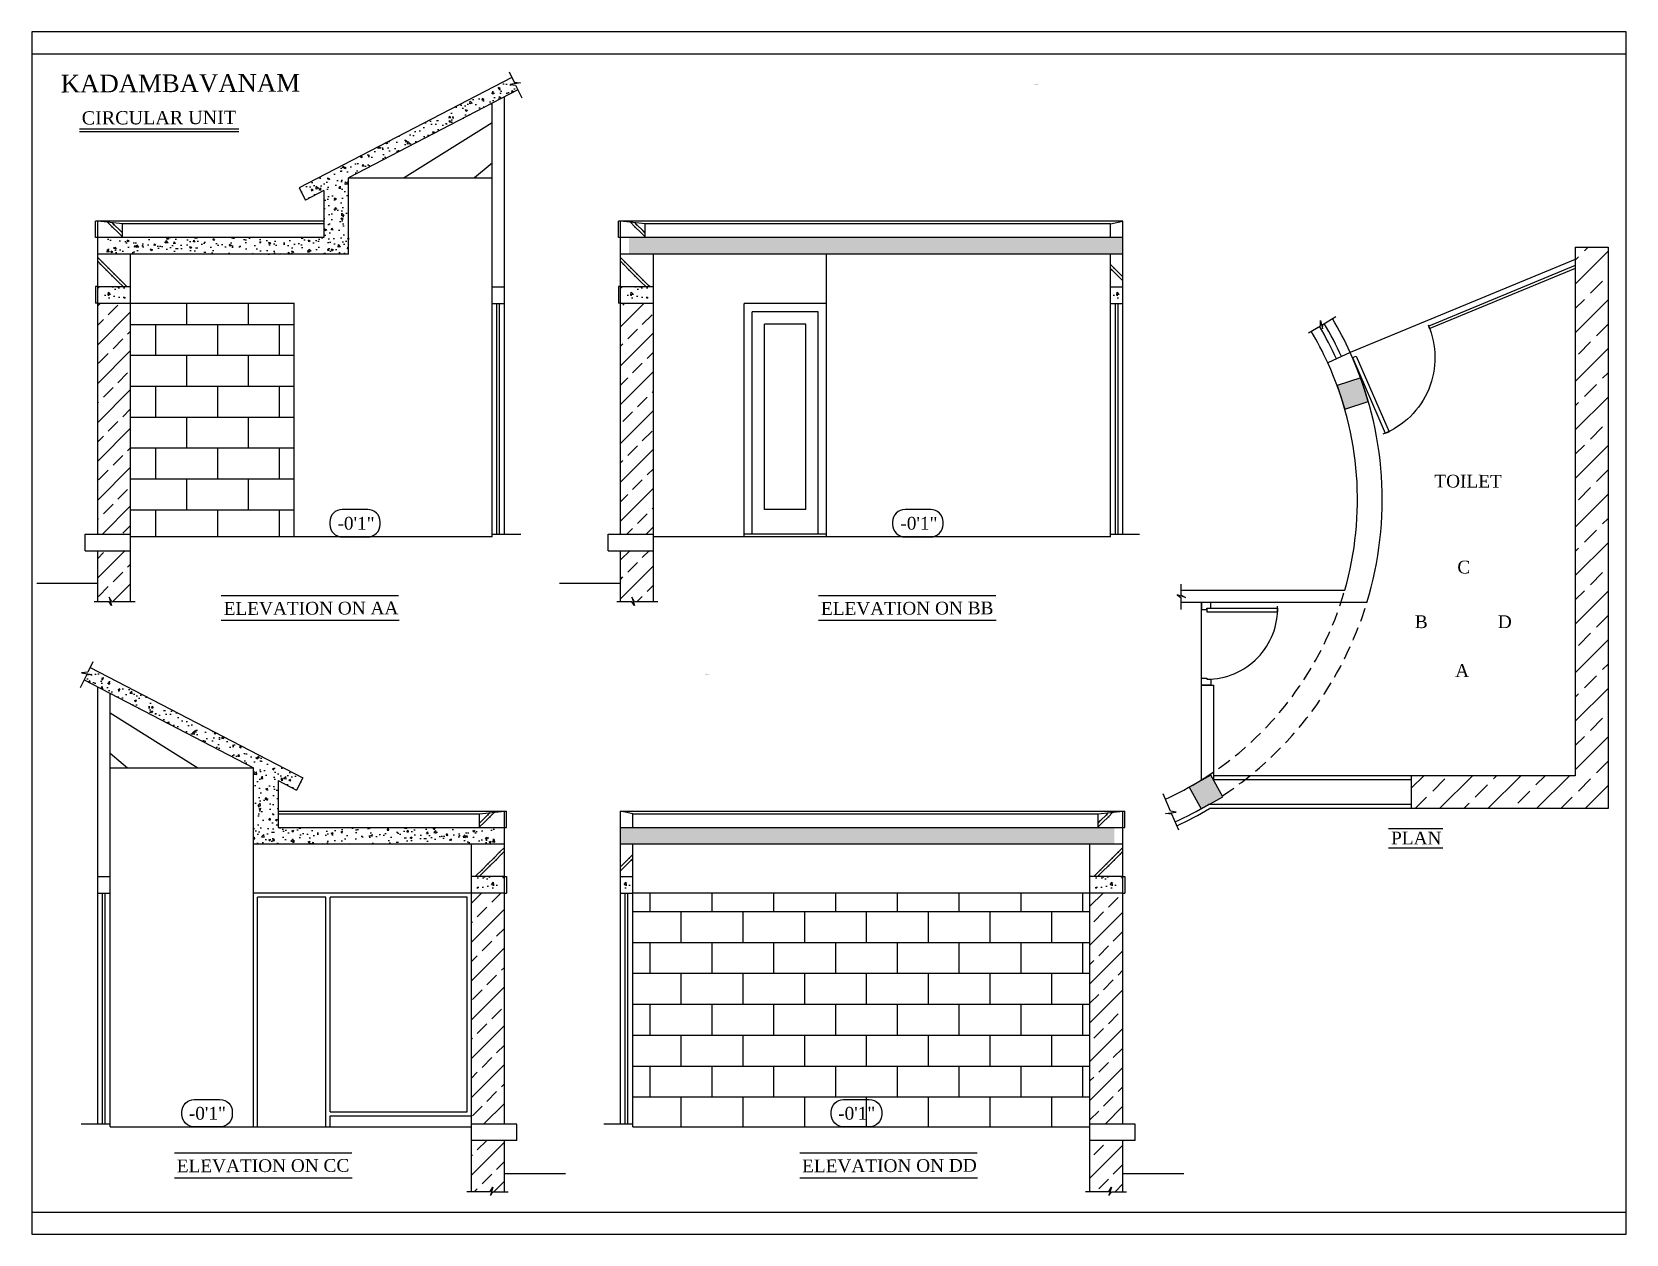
# Model space of a CAD drawing. Extents: x -87 to 3795, y -1857 to 1499.
# Drawn here: x -87 to 493, y 177 to 615 of the extents above; entities that cross this region are included whole.
import ezdxf
from ezdxf.enums import TextEntityAlignment as Align

# ---------------------------------------------------------------- set-up
doc = ezdxf.new("R2010")
doc.units = 0
doc.header["$LTSCALE"] = 20
doc.header["$MEASUREMENT"] = 0
doc.linetypes.add('HIDDEN', pattern=[0.375, 0.25, -0.125])
doc.layers.get('0').update_dxf_attribs({"linetype": 'CONTINUOUS'})
for name, color, linetype in [('border', 230, 'CONTINUOUS'), ('COLUMN', 31, 'CONTINUOUS'), ('DOOR', 1, 'CONTINUOUS'), ('glass', 4, 'CONTINUOUS'), ('HATCH', 8, 'CONTINUOUS'), ('levels', 2, 'CONTINUOUS'), ('Stone', 8, 'CONTINUOUS'), ('TEXTS', 2, 'CONTINUOUS'), ('wall', 13, 'CONTINUOUS'), ('window', 4, 'CONTINUOUS')]:
    doc.layers.add(name, color=color, linetype=linetype)
doc.layers.add('correct', color=230, linetype='CONTINUOUS', plot=False)
doc.styles.add('STYLE1', font='times_2.ttf')
pattern_1 = [(45, (-98.289, 13.591), (-7.07107, 7.07107), []), (45, (-91.218, 13.591), (-7.07107, 7.07107), [5, -2.5])]
pattern_2 = [(0, (-98.289, 13.591), (0, 11.25), []), (90, (-98.29, 13.59), (-22.5, 1e-15), [11.25, -11.25]), (90, (-87.04, 13.59), (-22.5, 1e-15), [-11.25, 11.25])]

# ---------------------------------------------------------------- blocks, each defined once
blk = doc.blocks.new('DR1H902')
at = {"color": 0}
for p, q in [((-0.5, 0), (-0.5, 1)), ((-0.5, 1), (-0.45, 1)), ((-0.45, 0), (-0.45, 1)), ((-0.5, 0), (-0.45, 0))]:
    blk.add_line(p, q, dxfattribs=at)
blk.add_arc((-0.5, 0), 1, 0, 91.707, dxfattribs=at)
blk = doc.blocks.new('A$C3B4262AC')
at = {"layer": 'DOOR'}
for p, q in [((0, 4), (0, 0)), ((2.5, 4), (0, 4)), ((0, 0), (3, 0)), ((2.5, 2.25), (2.5, 4)), ((3, 2.25), (2.5, 2.25)), ((3, 0), (3, 2.25))]:
    blk.add_line(p, q, dxfattribs=at)
blk = doc.blocks.new('A$C1F9E242A')
blk.add_blockref('A$C3B4262AC', (0, 0))
at = {"xscale": -1}
blk.add_blockref('A$C3B4262AC', (36, 0), dxfattribs=at)
at = {"layer": 'DOOR', "xscale": -31, "yscale": 31, "zscale": 68.88888888888889}
blk.add_blockref('DR1H902', (18, 2.25), dxfattribs=at)
blk = doc.blocks.new('*U18')
at = {"xscale": 1.333333333333333, "yscale": 1.333333333333333, "zscale": 1.333333333333333}
blk.add_blockref('A$C1F9E242A', (-44.04, -5.39), dxfattribs=at)

msp = doc.modelspace()

# ---------------------------------------------------------------- hatches: boundary and pattern name
at = {"layer": 'HATCH'}
h = msp.add_hatch(dxfattribs=at)
h.set_pattern_fill('AR-CONC', color=256, style=0)
h.set_pattern_definition([(130, (21569.179, 5107.121), (-7.1726018, -0.6275213), [0.75, -8.25]), (185, (21569.179, 5107.121), (1.3875133, 7.5219213), [0.6, -6.6]), (79.5486, (21568.5814, 5107.0684), (-5.7850938, 6.8943954), [0.637402, -7.011421]), (133.8158, (21569.179, 5109.121), (-10.6724105, -1.65519), [1.125, -12.375]), (83.3644, (21568.29, 5108.983), (-9.346627, 9.7411787), [0.956103, -10.51713]), (188.8158, (21569.179, 5109.121), (-9.3466195, 9.741186), [0.9, -9.9]), (159, (21568.179, 5108.621), (-5.9690705, -4.0261889), [0.75, -8.25]), (214, (21568.179, 5108.621), (-2.4331533, 7.2515005), [0.6, -6.6]), (108.5486, (21567.682, 5108.285), (-8.4022263, 3.225305), [0.637402, -7.011421]), (142.5, (21569.1792, 5107.1207), (-0.12159855, 3.32893854), [0, -6.52, 0, -6.7, 0, -6.625]), (172.5, (21569.179, 5107.1207), (-2.6306954, 3.9441171), [0, -3.82, 0, -6.37, 0, -2.525]), (212.5, (21571.4092, 5107.1207), (-5.33822436, -0.22554872), [0, -2.5, 0, -7.8, 0, -10.35]), (222.5, (21572.409, 5107.1207), (-5.8318617, 1.0010498), [0, -3.25, 0, -5.18, 0, -7.35])])
h.paths.add_polyline_path([(-60.07, 540.21), (19.14, 540.21), (19.14, 557.31), (12.44, 553.84), (10.14, 558.28), (28.59, 567.85), (87.59, 598.44), (89.79, 593.95), (28.14, 561.98), (28.14, 534.21), (-60.07, 534.21)])
h = msp.add_hatch(dxfattribs=at)
h.set_pattern_fill('AR-CONC', color=256, style=0)
h.set_pattern_definition([(130, (21759.5134, 5107.121), (-7.1726018, -0.6275213), [0.75, -8.25]), (185, (21759.513, 5107.121), (1.3875133, 7.5219213), [0.6, -6.6]), (79.5486, (21758.9156, 5107.0684), (-5.7850938, 6.8943954), [0.637402, -7.011421]), (133.8158, (21759.513, 5109.121), (-10.6724105, -1.65519), [1.125, -12.375]), (83.3644, (21758.624, 5108.983), (-9.346627, 9.7411787), [0.956103, -10.51713]), (188.8158, (21759.513, 5109.121), (-9.3466195, 9.741186), [0.9, -9.9]), (159, (21758.5134, 5108.621), (-5.9690705, -4.0261889), [0.75, -8.25]), (214, (21758.513, 5108.621), (-2.4331533, 7.2515005), [0.6, -6.6]), (108.5486, (21758.016, 5108.285), (-8.4022263, 3.225305), [0.637402, -7.011421]), (142.5, (21759.5134, 5107.1207), (-0.12159855, 3.32893854), [0, -6.52, 0, -6.7, 0, -6.625]), (172.5, (21759.5134, 5107.1207), (-2.6306954, 3.9441171), [0, -3.82, 0, -6.37, 0, -2.525]), (212.5, (21761.7434, 5107.1207), (-5.33822436, -0.22554872), [0, -2.5, 0, -7.8, 0, -10.35]), (222.5, (21762.7434, 5107.1207), (-5.8318617, 1.0010498), [0, -3.25, 0, -5.18, 0, -7.35])])
h.paths.add_polyline_path([(130.26, 540.21), (310.05, 540.21), (310.05, 534.21), (130.26, 534.21)])
h.paths.add_polyline_path([(279.02, 596.2), (277.28, 595.92), (279.29, 595.65), (280.13, 593.95)])
h = msp.add_hatch(dxfattribs=at)
h.set_pattern_fill('BRICK HATCH', color=8, angle=45, style=0)
h.set_pattern_definition([(135, (96177.875, 71111.977), (8.4852814, 8.4852814), [3, 0]), (135, (96178.582, 71112.684), (8.4852814, 8.4852814), [3, 0])])
h.paths.add_polyline_path([(-54.24, 540.21), (-54.24, 545.21), (-63.24, 546.21), (-63.24, 540.21)])
h = msp.add_hatch(dxfattribs=at)
h.set_pattern_fill('BRICK HATCH', color=8, angle=45, style=0)
h.set_pattern_definition([(135, (96368.209, 71111.977), (8.4852814, 8.4852814), [3, 0]), (135, (96368.916, 71112.684), (8.4852814, 8.4852814), [3, 0])])
h.paths.add_polyline_path([(136.1, 540.21), (136.1, 545.21), (127.1, 546.21), (127.1, 540.21)])
h = msp.add_hatch(dxfattribs=at)
h.set_pattern_fill('BRICK HATCH', color=8, angle=45, style=0)
h.set_pattern_definition([(135, (96177.875, 71094.088), (8.4852814, 8.4852814), [3, 0]), (135, (96178.582, 71094.795), (8.4852814, 8.4852814), [3, 0])])
h.paths.add_polyline_path([(-51.24, 522.32), (-51.24, 534.21), (-63.24, 534.21), (-63.24, 522.32)])
h = msp.add_hatch(dxfattribs=at)
h.set_pattern_fill('BRICK HATCH', color=8, angle=45, style=0)
h.set_pattern_definition([(135, (96368.209, 71094.088), (8.4852814, 8.4852814), [3, 0]), (135, (96368.916, 71094.795), (8.4852814, 8.4852814), [3, 0])])
h.paths.add_polyline_path([(139.1, 522.32), (139.1, 534.21), (127.1, 534.21), (127.1, 522.32)])
h = msp.add_hatch(dxfattribs=at)
h.set_pattern_fill('BRICK HATCH', color=8, angle=45, style=0)
h.set_pattern_definition([(135, (96544.061, 71094.088), (8.4852814, 8.4852814), [3, 0]), (135, (96544.768, 71094.795), (8.4852814, 8.4852814), [3, 0])])
h.paths.add_polyline_path([(310.05, 522.32), (310.05, 534.21), (305.55, 534.21), (305.55, 522.32)])
h = msp.add_hatch(dxfattribs=at)
h.set_pattern_fill('ANSI33', color=256, scale=50, style=0)
h.set_pattern_definition([(45, (-95752.523, 73541.921), (-8.8388348, 8.8388348), []), (45, (-95743.684, 73541.921), (-8.8388348, 8.8388348), [6.25, -3.125])])
h.paths.add_polyline_path([(474.75, 344.3), (415.17, 344.3), (415.17, 332.3), (486.75, 332.3), (486.75, 536.69), (474.75, 536.69)])
h = msp.add_hatch(dxfattribs=at)
h.set_pattern_fill('AR-CONC', color=256, style=0)
h.set_pattern_definition([(130, (21486.7987, 5101.121), (-7.1726018, -0.6275213), [0.75, -8.25]), (185, (21486.799, 5101.121), (1.3875133, 7.5219213), [0.6, -6.6]), (79.5486, (21486.201, 5101.0684), (-5.7850938, 6.8943954), [0.637402, -7.011421]), (133.8158, (21486.799, 5103.121), (-10.6724105, -1.65519), [1.125, -12.375]), (83.3644, (21485.909, 5102.983), (-9.346627, 9.7411787), [0.956103, -10.51713]), (188.8158, (21486.799, 5103.121), (-9.3466195, 9.741186), [0.9, -9.9]), (159, (21485.7987, 5102.621), (-5.9690705, -4.0261889), [0.75, -8.25]), (214, (21485.799, 5102.621), (-2.4331533, 7.2515005), [0.6, -6.6]), (108.5486, (21485.301, 5102.285), (-8.4022263, 3.225305), [0.637402, -7.011421]), (142.5, (21486.7987, 5101.1207), (-0.12159855, 3.32893854), [0, -6.52, 0, -6.7, 0, -6.625]), (172.5, (21486.7987, 5101.1207), (-2.6306954, 3.9441171), [0, -3.82, 0, -6.37, 0, -2.525]), (212.5, (21489.0287, 5101.1207), (-5.33822436, -0.22554872), [0, -2.5, 0, -7.8, 0, -10.35]), (222.5, (21490.0287, 5101.1207), (-5.8318617, 1.0010498), [0, -3.25, 0, -5.18, 0, -7.35])])
h.paths.add_polyline_path([(-63.24, 522.32), (-51.24, 522.32), (-51.24, 516.32), (-63.24, 516.32)])
h = msp.add_hatch(dxfattribs=at)
h.set_pattern_fill('AR-CONC', color=256, style=0)
h.set_pattern_definition([(130, (21677.133, 5101.121), (-7.1726018, -0.6275213), [0.75, -8.25]), (185, (21677.133, 5101.121), (1.3875133, 7.5219213), [0.6, -6.6]), (79.5486, (21676.535, 5101.0684), (-5.7850938, 6.8943954), [0.637402, -7.011421]), (133.8158, (21677.133, 5103.121), (-10.6724105, -1.65519), [1.125, -12.375]), (83.3644, (21676.243, 5102.983), (-9.346627, 9.7411787), [0.956103, -10.51713]), (188.8158, (21677.133, 5103.121), (-9.3466195, 9.741186), [0.9, -9.9]), (159, (21676.133, 5102.621), (-5.9690705, -4.0261889), [0.75, -8.25]), (214, (21676.133, 5102.621), (-2.4331533, 7.2515005), [0.6, -6.6]), (108.5486, (21675.6354, 5102.285), (-8.4022263, 3.225305), [0.637402, -7.011421]), (142.5, (21677.1328, 5101.1207), (-0.12159855, 3.32893854), [0, -6.52, 0, -6.7, 0, -6.625]), (172.5, (21677.133, 5101.1207), (-2.6306954, 3.9441171), [0, -3.82, 0, -6.37, 0, -2.525]), (212.5, (21679.3628, 5101.1207), (-5.33822436, -0.22554872), [0, -2.5, 0, -7.8, 0, -10.35]), (222.5, (21680.363, 5101.1207), (-5.8318617, 1.0010498), [0, -3.25, 0, -5.18, 0, -7.35])])
h.paths.add_polyline_path([(127.1, 522.32), (139.1, 522.32), (139.1, 516.32), (127.1, 516.32)])
h = msp.add_hatch(dxfattribs=at)
h.set_pattern_fill('AR-CONC', color=256, style=0)
h.set_pattern_definition([(130, (21854.0585, 5101.121), (-7.1726018, -0.6275213), [0.75, -8.25]), (185, (21854.0585, 5101.121), (1.3875133, 7.5219213), [0.6, -6.6]), (79.5486, (21853.461, 5101.0684), (-5.7850938, 6.8943954), [0.637402, -7.011421]), (133.8158, (21854.0585, 5103.121), (-10.6724105, -1.65519), [1.125, -12.375]), (83.3644, (21853.169, 5102.983), (-9.346627, 9.7411787), [0.956103, -10.51713]), (188.8158, (21854.058, 5103.121), (-9.3466195, 9.741186), [0.9, -9.9]), (159, (21853.0585, 5102.621), (-5.9690705, -4.0261889), [0.75, -8.25]), (214, (21853.0585, 5102.621), (-2.4331533, 7.2515005), [0.6, -6.6]), (108.5486, (21852.561, 5102.285), (-8.4022263, 3.225305), [0.637402, -7.011421]), (142.5, (21854.0585, 5101.1207), (-0.12159855, 3.32893854), [0, -6.52, 0, -6.7, 0, -6.625]), (172.5, (21854.0585, 5101.1207), (-2.6306954, 3.9441171), [0, -3.82, 0, -6.37, 0, -2.525]), (212.5, (21856.2885, 5101.1207), (-5.33822436, -0.22554872), [0, -2.5, 0, -7.8, 0, -10.35]), (222.5, (21857.2885, 5101.1207), (-5.8318617, 1.0010498), [0, -3.25, 0, -5.18, 0, -7.35])])
h.paths.add_polyline_path([(310.05, 516.21), (310.05, 522.21), (305.55, 522.21), (305.55, 516.21)])
h = msp.add_hatch(dxfattribs=at)
h.set_pattern_fill('ANSI33', color=256, scale=40, style=0)
h.set_pattern_definition(pattern_1)
h.paths.add_polyline_path([(-51.24, 516.32), (-63.24, 516.32), (-63.24, 432.32), (-51.24, 432.32)])
h.paths.add_polyline_path([(-63.24, 407.62), (-59.05, 407.62), (-58.15, 406.28), (-59.06, 409.23), (-58.11, 407.64), (-51.24, 407.64), (-51.24, 426.32), (-63.24, 426.32)])
h = msp.add_hatch(dxfattribs=at)
h.set_pattern_fill('ANSI33', color=256, scale=40, style=0)
h.set_pattern_definition(pattern_1)
h.paths.add_polyline_path([(139.1, 516.32), (127.1, 516.32), (127.1, 432.32), (139.1, 432.32)])
h.paths.add_polyline_path([(127.1, 407.62), (131.28, 407.62), (132.19, 406.28), (131.27, 409.23), (132.23, 407.64), (139.1, 407.64), (139.1, 426.32), (127.1, 426.32)])
for points in [[(388.06, 486.29), (390.85, 477.73), (399.4, 480.52), (396.62, 489.07)], [(334.19, 340.17), (338.49, 332.26), (346.4, 336.56), (342.1, 344.47)]]:
    msp.add_hatch(color=256, dxfattribs=at).paths.add_polyline_path(points)
h = msp.add_hatch(dxfattribs=at)
h.set_pattern_fill('AR-CONC', color=256, style=0)
h.set_pattern_definition([(50, (-21547.5755, 4892.3416), (7.1726018, -0.6275213), [0.75, -8.25]), (355, (-21547.5755, 4892.3416), (-1.3875133, 7.5219213), [0.6, -6.6]), (100.4514, (-21546.978, 4892.289), (5.7850938, 6.8943954), [0.637402, -7.011421]), (46.1842, (-21547.5755, 4894.342), (10.6724105, -1.65519), [1.125, -12.375]), (96.6356, (-21546.686, 4894.204), (9.346627, 9.7411787), [0.956103, -10.51713]), (351.1842, (-21547.575, 4894.342), (9.3466195, 9.741186), [0.9, -9.9]), (21, (-21546.5755, 4893.8416), (5.9690705, -4.0261889), [0.75, -8.25]), (326, (-21546.5755, 4893.8416), (2.4331533, 7.2515005), [0.6, -6.6]), (71.4514, (-21546.078, 4893.506), (8.4022263, 3.225305), [0.637402, -7.011421]), (37.5, (-21547.5755, 4892.3416), (0.12159855, 3.32893854), [0, -6.52, 0, -6.7, 0, -6.625]), (7.5, (-21547.5755, 4892.3416), (2.6306954, 3.9441171), [0, -3.82, 0, -6.37, 0, -2.525]), (327.5, (-21549.8055, 4892.3416), (5.33822436, -0.22554872), [0, -2.5, 0, -7.8, 0, -10.35]), (317.5, (-21550.8055, 4892.3416), (5.8318617, 1.0010498), [0, -3.25, 0, -5.18, 0, -7.35])])
h.paths.add_polyline_path([(81.68, 325.43), (2.46, 325.43), (2.46, 342.54), (9.16, 339.06), (11.46, 343.5), (-6.99, 353.07), (-65.99, 383.66), (-68.19, 379.17), (-6.54, 347.2), (-6.54, 319.43), (81.68, 319.43)])
h = msp.add_hatch(dxfattribs=at)
h.set_pattern_fill('AR-CONC', color=256, style=0)
h.set_pattern_definition([(50, (-21322.3653, 4892.3416), (7.1726018, -0.6275213), [0.75, -8.25]), (355, (-21322.365, 4892.3416), (-1.3875133, 7.5219213), [0.6, -6.6]), (100.4514, (-21321.7676, 4892.289), (5.7850938, 6.8943954), [0.637402, -7.011421]), (46.1842, (-21322.365, 4894.342), (10.6724105, -1.65519), [1.125, -12.375]), (96.6356, (-21321.476, 4894.204), (9.346627, 9.7411787), [0.956103, -10.51713]), (351.1842, (-21322.365, 4894.342), (9.3466195, 9.741186), [0.9, -9.9]), (21, (-21321.3653, 4893.8416), (5.9690705, -4.0261889), [0.75, -8.25]), (326, (-21321.365, 4893.8416), (2.4331533, 7.2515005), [0.6, -6.6]), (71.4514, (-21320.868, 4893.506), (8.4022263, 3.225305), [0.637402, -7.011421]), (37.5, (-21322.3653, 4892.3416), (0.12159855, 3.32893854), [0, -6.52, 0, -6.7, 0, -6.625]), (7.5, (-21322.3653, 4892.3416), (2.6306954, 3.9441171), [0, -3.82, 0, -6.37, 0, -2.525]), (327.5, (-21324.5953, 4892.3416), (5.33822436, -0.22554872), [0, -2.5, 0, -7.8, 0, -10.35]), (317.5, (-21325.5953, 4892.3416), (5.8318617, 1.0010498), [0, -3.25, 0, -5.18, 0, -7.35])])
h.paths.add_polyline_path([(306.89, 325.43), (127.1, 325.43), (127.1, 319.43), (306.89, 319.43)])
h.paths.add_polyline_path([(158.12, 381.42), (159.87, 381.15), (157.86, 380.87), (157.02, 379.17)])
h = msp.add_hatch(dxfattribs=at)
h.set_pattern_fill('BRICK HATCH', color=8, angle=45, style=0)
h.set_pattern_definition([(45, (-96156.271, 70897.198), (-8.4852814, 8.4852814), [3, 0]), (45, (-96156.978, 70897.905), (-8.4852814, 8.4852814), [3, 0])])
h.paths.add_polyline_path([(75.84, 325.43), (75.84, 330.43), (84.84, 331.43), (84.84, 325.43)])
h = msp.add_hatch(dxfattribs=at)
h.set_pattern_fill('BRICK HATCH', color=8, angle=45, style=0)
h.set_pattern_definition([(45, (-95931.061, 70897.198), (-8.4852814, 8.4852814), [3, 0]), (45, (-95931.768, 70897.905), (-8.4852814, 8.4852814), [3, 0])])
h.paths.add_polyline_path([(301.05, 325.43), (301.05, 330.43), (310.05, 331.43), (310.05, 325.43)])
h = msp.add_hatch(dxfattribs=at)
h.set_pattern_fill('BRICK HATCH', color=8, angle=45, style=0)
h.set_pattern_definition([(45, (-96156.271, 70879.309), (-8.4852814, 8.4852814), [3, 0]), (45, (-96156.978, 70880.016), (-8.4852814, 8.4852814), [3, 0])])
h.paths.add_polyline_path([(72.84, 307.54), (72.84, 319.43), (84.84, 319.43), (84.84, 307.54)])
h = msp.add_hatch(dxfattribs=at)
h.set_pattern_fill('BRICK HATCH', color=8, angle=45, style=0)
h.set_pattern_definition([(45, (-96106.913, 70879.309), (-8.4852814, 8.4852814), [3, 0]), (45, (-96107.62, 70880.016), (-8.4852814, 8.4852814), [3, 0])])
h.paths.add_polyline_path([(127.1, 307.54), (127.1, 319.43), (131.6, 319.43), (131.6, 307.54)])
h = msp.add_hatch(dxfattribs=at)
h.set_pattern_fill('BRICK HATCH', color=8, angle=45, style=0)
h.set_pattern_definition([(45, (-95931.061, 70879.309), (-8.4852814, 8.4852814), [3, 0]), (45, (-95931.768, 70880.016), (-8.4852814, 8.4852814), [3, 0])])
h.paths.add_polyline_path([(298.05, 307.54), (298.05, 319.43), (310.05, 319.43), (310.05, 307.54)])
h = msp.add_hatch(dxfattribs=at)
h.set_pattern_fill('AR-CONC', color=256, style=0)
h.set_pattern_definition([(50, (-21465.195, 4886.3416), (7.1726018, -0.6275213), [0.75, -8.25]), (355, (-21465.195, 4886.3416), (-1.3875133, 7.5219213), [0.6, -6.6]), (100.4514, (-21464.597, 4886.289), (5.7850938, 6.8943954), [0.637402, -7.011421]), (46.1842, (-21465.195, 4888.342), (10.6724105, -1.65519), [1.125, -12.375]), (96.6356, (-21464.306, 4888.204), (9.346627, 9.7411787), [0.956103, -10.51713]), (351.1842, (-21465.195, 4888.342), (9.3466195, 9.741186), [0.9, -9.9]), (21, (-21464.195, 4887.8416), (5.9690705, -4.0261889), [0.75, -8.25]), (326, (-21464.195, 4887.8416), (2.4331533, 7.2515005), [0.6, -6.6]), (71.4514, (-21463.6975, 4887.506), (8.4022263, 3.225305), [0.637402, -7.011421]), (37.5, (-21465.195, 4886.3416), (0.12159855, 3.32893854), [0, -6.52, 0, -6.7, 0, -6.625]), (7.5, (-21465.195, 4886.3416), (2.6306954, 3.9441171), [0, -3.82, 0, -6.37, 0, -2.525]), (327.5, (-21467.425, 4886.3416), (5.33822436, -0.22554872), [0, -2.5, 0, -7.8, 0, -10.35]), (317.5, (-21468.425, 4886.3416), (5.8318617, 1.0010498), [0, -3.25, 0, -5.18, 0, -7.35])])
h.paths.add_polyline_path([(84.84, 307.54), (72.84, 307.54), (72.84, 301.54), (84.84, 301.54)])
h = msp.add_hatch(dxfattribs=at)
h.set_pattern_fill('AR-CONC', color=256, style=0)
h.set_pattern_definition([(50, (-21416.9104, 4886.3416), (7.1726018, -0.6275213), [0.75, -8.25]), (355, (-21416.9104, 4886.3416), (-1.3875133, 7.5219213), [0.6, -6.6]), (100.4514, (-21416.313, 4886.289), (5.7850938, 6.8943954), [0.637402, -7.011421]), (46.1842, (-21416.91, 4888.342), (10.6724105, -1.65519), [1.125, -12.375]), (96.6356, (-21416.021, 4888.204), (9.346627, 9.7411787), [0.956103, -10.51713]), (351.1842, (-21416.91, 4888.342), (9.3466195, 9.741186), [0.9, -9.9]), (21, (-21415.9104, 4887.8416), (5.9690705, -4.0261889), [0.75, -8.25]), (326, (-21415.9104, 4887.8416), (2.4331533, 7.2515005), [0.6, -6.6]), (71.4514, (-21415.413, 4887.506), (8.4022263, 3.225305), [0.637402, -7.011421]), (37.5, (-21416.9104, 4886.3416), (0.12159855, 3.32893854), [0, -6.52, 0, -6.7, 0, -6.625]), (7.5, (-21416.9104, 4886.3416), (2.6306954, 3.9441171), [0, -3.82, 0, -6.37, 0, -2.525]), (327.5, (-21419.1404, 4886.3416), (5.33822436, -0.22554872), [0, -2.5, 0, -7.8, 0, -10.35]), (317.5, (-21420.1404, 4886.3416), (5.8318617, 1.0010498), [0, -3.25, 0, -5.18, 0, -7.35])])
h.paths.add_polyline_path([(127.1, 301.43), (127.1, 307.43), (131.6, 307.43), (131.6, 301.43)])
h = msp.add_hatch(dxfattribs=at)
h.set_pattern_fill('AR-CONC', color=256, style=0)
h.set_pattern_definition([(50, (-21239.985, 4886.3416), (7.1726018, -0.6275213), [0.75, -8.25]), (355, (-21239.985, 4886.3416), (-1.3875133, 7.5219213), [0.6, -6.6]), (100.4514, (-21239.387, 4886.289), (5.7850938, 6.8943954), [0.637402, -7.011421]), (46.1842, (-21239.985, 4888.342), (10.6724105, -1.65519), [1.125, -12.375]), (96.6356, (-21239.095, 4888.204), (9.346627, 9.7411787), [0.956103, -10.51713]), (351.1842, (-21239.985, 4888.342), (9.3466195, 9.741186), [0.9, -9.9]), (21, (-21238.985, 4887.8416), (5.9690705, -4.0261889), [0.75, -8.25]), (326, (-21238.985, 4887.8416), (2.4331533, 7.2515005), [0.6, -6.6]), (71.4514, (-21238.4874, 4887.506), (8.4022263, 3.225305), [0.637402, -7.011421]), (37.5, (-21239.9848, 4886.3416), (0.12159855, 3.32893854), [0, -6.52, 0, -6.7, 0, -6.625]), (7.5, (-21239.9848, 4886.3416), (2.6306954, 3.9441171), [0, -3.82, 0, -6.37, 0, -2.525]), (327.5, (-21242.2148, 4886.3416), (5.33822436, -0.22554872), [0, -2.5, 0, -7.8, 0, -10.35]), (317.5, (-21243.215, 4886.3416), (5.8318617, 1.0010498), [0, -3.25, 0, -5.18, 0, -7.35])])
h.paths.add_polyline_path([(310.05, 307.54), (298.05, 307.54), (298.05, 301.54), (310.05, 301.54)])
h = msp.add_hatch(dxfattribs=at)
h.set_pattern_fill('ANSI33', color=256, scale=40, style=0)
h.set_pattern_definition(pattern_1)
h.paths.add_polyline_path([(72.84, 301.54), (84.84, 301.54), (84.84, 217.54), (72.84, 217.54)])
h.paths.add_polyline_path([(84.84, 192.85), (80.66, 192.85), (79.75, 191.5), (80.67, 194.45), (79.71, 192.86), (72.84, 192.86), (72.84, 211.54), (84.84, 211.54)])
h = msp.add_hatch(dxfattribs=at)
h.set_pattern_fill('ANSI33', color=256, scale=40, style=0)
h.set_pattern_definition(pattern_1)
h.paths.add_polyline_path([(298.05, 301.54), (310.05, 301.54), (310.05, 217.54), (298.05, 217.54)])
h.paths.add_polyline_path([(310.05, 192.85), (305.87, 192.85), (304.96, 191.5), (305.88, 194.45), (304.92, 192.86), (298.05, 192.86), (298.05, 211.54), (310.05, 211.54)])
at = {"layer": 'Stone', "lineweight": -2}
h = msp.add_hatch(dxfattribs=at)
h.set_pattern_fill('BRICK', color=8, scale=45, style=0)
h.set_pattern_definition(pattern_2)
h.paths.add_polyline_path([(8.34, 516.32), (-51.24, 516.32), (-51.24, 431.21), (8.34, 431.21)])
h = msp.add_hatch(dxfattribs=at)
h.set_pattern_fill('BRICK', color=8, scale=45, style=0)
h.set_pattern_definition(pattern_2)
h.paths.add_polyline_path([(298.05, 301.54), (131.6, 301.54), (131.6, 216.43), (298.05, 216.43)])

# ---------------------------------------------------------------- linework, layer by layer
at = {"color": 8}
for p, q in [((80.34, 581.95), (48.32, 561.98)), ((80.34, 567.31), (73.99, 561.98)), ((-58.74, 367.17), (-26.71, 347.2)), ((-58.74, 352.53), (-52.39, 347.2))]:
    msp.add_line(p, q, dxfattribs=at)
for p, q in [((28.14, 561.98), (80.34, 561.98)), ((202.1, 431.21), (202.1, 534.21)), ((474.75, 532.23), (392.84, 498.3)), ((305.55, 432.21), (305.55, 516.21)), ((310.05, 432.21), (310.05, 516.21)), ((172.1, 431.21), (172.1, 432.21)), ((202.1, 432.21), (172.1, 432.21)), ((202.1, 431.21), (202.1, 432.21)), ((338.67, 377.3), (338.67, 407.3)), ((-58.74, 347.2), (-6.54, 347.2)), ((415.17, 344.3), (343.17, 344.3)), ((415.17, 332.3), (341.59, 332.3)), ((-6.54, 216.43), (-6.54, 319.43)), ((127.1, 217.43), (127.1, 301.43)), ((131.6, 217.43), (131.6, 301.43)), ((21.36, 216.43), (21.36, 220.43)), ((21.36, 220.43), (72.84, 220.43))]:
    msp.add_line(p, q)
for points in [[(86.56, 600.53), (88.44, 596.72), (90.76, 596.53), (86.95, 595.92), (88.95, 595.65), (91.2, 591.1)], [(377.61, 505.46), (381.98, 508.09), (381.98, 509.95), (382.71, 506.95), (382.8, 508.57), (387.51, 511.41)], [(331.19, 413.98), (331.19, 410.16), (332.79, 409.2), (329.84, 410.12), (331.18, 409.21), (331.18, 404.83)], [(-49.58, 407.64), (-58.11, 407.64), (-59.06, 409.23), (-58.15, 406.28), (-59.05, 407.62), (-64.56, 407.62)], [(140.75, 407.64), (132.23, 407.64), (131.27, 409.23), (132.19, 406.28), (131.28, 407.62), (125.78, 407.62)], [(-64.95, 385.76), (-66.84, 381.94), (-69.16, 381.75), (-65.34, 381.15), (-67.35, 380.87), (-69.6, 376.33)], [(330.4, 324.41), (327.86, 330.26), (325.55, 330.56), (329.39, 330.98), (327.4, 331.35), (324.66, 337.66)], [(71.18, 192.86), (79.71, 192.86), (80.67, 194.45), (79.75, 191.5), (80.66, 192.85), (86.16, 192.85)], [(296.4, 192.86), (304.92, 192.86), (305.88, 194.45), (304.96, 191.5), (305.87, 192.85), (311.37, 192.85)]]:
    msp.add_lwpolyline(points)
for radius, start, end in [(120, 24.4991, 30.70218), (129, 24.4991, 30.72229), (130.5, 294.54569, 300.45032)]:
    msp.add_arc((275.45, 444.8), radius, start, end)
at = {"linetype": 'HIDDEN'}
for radius, start, end in [(120, 301.78833, 344.03799), (129, 303.29065, 343.10027)]:
    msp.add_arc((275.45, 444.8), radius, start, end, dxfattribs=at)
at = {"layer": 'border', "lineweight": -2}
for p, q in [((-87.19, 607.12), (493.26, 607.12)), ((-87.19, 185.35), (493.26, 185.35))]:
    msp.add_line(p, q, dxfattribs=at)
at = {"layer": 'COLUMN'}
for points in [[(390.85, 477.73), (399.4, 480.52), (396.62, 489.07), (388.06, 486.29)], [(338.49, 332.26), (346.4, 336.56), (342.1, 344.47), (334.19, 340.17)]]:
    msp.add_lwpolyline(points, close=True, dxfattribs=at)
at = {"layer": 'correct', "color": 3}
msp.add_lwpolyline([(-87.19, 615.07), (-87.19, 177.4), (493.26, 177.4), (493.26, 615.07)], close=True, dxfattribs=at)
at = {"layer": 'DOOR'}
for p, q in [((80.34, 432.21), (80.34, 516.21)), ((82.09, 432.21), (82.09, 516.21)), ((83.09, 432.21), (83.09, 516.21)), ((84.84, 432.21), (84.84, 516.21)), ((202.1, 516.21), (172.1, 516.21)), ((172.1, 432.21), (172.1, 516.21)), ((175.1, 432.21), (175.1, 513.21)), ((199.1, 513.21), (175.1, 513.21)), ((199.1, 432.21), (199.1, 513.21)), ((202.1, 432.21), (202.1, 516.21)), ((194.6, 508.71), (179.6, 508.71)), ((179.6, 441.21), (179.6, 508.71)), ((194.6, 441.21), (194.6, 508.71)), ((194.6, 441.21), (179.6, 441.21)), ((-63.24, 217.43), (-63.24, 301.43)), ((-61.49, 217.43), (-61.49, 301.43)), ((-60.49, 217.43), (-60.49, 301.43)), ((-58.74, 217.43), (-58.74, 301.43))]:
    msp.add_line(p, q, dxfattribs=at)
at = {"layer": 'glass'}
for p, q in [((474.75, 530.06), (421.37, 507.95)), ((474.75, 528.98), (421.77, 507.03)), ((307.3, 432.21), (307.3, 516.21)), ((308.3, 432.21), (308.3, 516.21)), ((72.84, 301.54), (-6.54, 301.54)), ((19.86, 300.04), (-5.04, 300.04)), ((-5.04, 216.43), (-5.04, 300.04)), ((19.86, 216.43), (19.86, 300.04)), ((71.34, 300.04), (21.36, 300.04)), ((21.36, 221.93), (21.36, 300.04)), ((71.34, 221.93), (71.34, 300.04)), ((128.85, 217.43), (128.85, 301.43)), ((129.85, 217.43), (129.85, 301.43)), ((21.36, 221.93), (71.34, 221.93))]:
    msp.add_line(p, q, dxfattribs=at)
msp.add_arc((275.45, 444.8), 159, 23.04053, 23.40091, dxfattribs=at)
at = {"layer": 'levels', "color": 7}
for points in [[(35.11, 441.2), (25.77, 441.2, 0.414214), (21.27, 436.7), (21.27, 435.71, 0.414214), (25.77, 431.21), (35.11, 431.21, 0.414214), (39.61, 435.71), (39.61, 436.7, 0.414214)], [(240.05, 441.2), (230.71, 441.2, 0.414214), (226.21, 436.7), (226.21, 435.71, 0.414214), (230.71, 431.21), (240.05, 431.21, 0.414214), (244.55, 435.71), (244.55, 436.7, 0.414214)], [(-28.06, 226.42), (-18.72, 226.42, -0.414214), (-14.22, 221.92), (-14.22, 220.93, -0.414214), (-18.72, 216.43), (-28.06, 216.43, -0.414214), (-32.56, 220.93), (-32.56, 221.92, -0.414214)], [(208.36, 226.42), (217.71, 226.42, -0.414214), (222.21, 221.92), (222.21, 220.93, -0.414214), (217.71, 216.43), (208.36, 216.43, -0.414214), (203.86, 220.93), (203.86, 221.92, -0.414214)]]:
    msp.add_lwpolyline(points, format="xyb", close=True, dxfattribs=at)
at = {"layer": 'TEXTS', "color": 7}
for p, q in [((-11.9, 579.66), (-69.91, 579.66)), ((-11.9, 578.74), (-69.91, 578.74))]:
    msp.add_line(p, q, dxfattribs=at)
at = {"layer": 'TEXTS'}
for p, q in [((46.34, 409.76), (-18.23, 409.76)), ((263.79, 409.76), (199.22, 409.76)), ((46.48, 400.76), (-18.23, 400.76)), ((263.94, 400.76), (199.22, 400.76)), ((406.76, 325.02), (426.51, 325.02)), ((406.76, 318.04), (426.51, 318.04)), ((29.26, 206.83), (-35.31, 206.83)), ((256.93, 206.83), (192.36, 206.83)), ((29.4, 197.83), (-35.31, 197.83)), ((257.08, 197.83), (192.36, 197.83))]:
    msp.add_line(p, q, dxfattribs=at)
at = {"layer": 'wall'}
for p, q in [((87.59, 598.44), (10.14, 558.28)), ((89.79, 593.95), (28.14, 561.98)), ((80.34, 516.21), (80.34, 589.05)), ((84.84, 516.21), (84.84, 591.38)), ((10.14, 558.28), (12.44, 553.84)), ((19.14, 557.31), (12.44, 553.84)), ((19.14, 557.31), (19.14, 540.21)), ((28.14, 534.21), (28.14, 561.98)), ((-63.99, 540.21), (-63.99, 546.21)), ((-63.24, 546.21), (-63.99, 546.21)), ((-54.24, 545.21), (-63.24, 546.21)), ((-63.24, 432.21), (-63.24, 546.21)), ((126.35, 540.21), (126.35, 546.21)), ((127.1, 546.21), (126.35, 546.21)), ((136.1, 545.21), (127.1, 546.21)), ((127.1, 432.21), (127.1, 546.21)), ((305.55, 545.21), (310.05, 546.21)), ((310.05, 516.21), (310.05, 546.21)), ((-63.24, 540.21), (-63.99, 540.21)), ((19.14, 540.21), (-63.24, 540.21)), ((-54.24, 540.21), (-54.24, 545.21)), ((127.1, 540.21), (126.35, 540.21)), ((310.05, 540.21), (127.1, 540.21)), ((136.1, 540.21), (136.1, 545.21)), ((305.55, 540.21), (305.55, 545.21)), ((28.14, 534.21), (-63.24, 534.21)), ((-51.24, 407.62), (-51.24, 534.21)), ((310.05, 534.21), (127.1, 534.21)), ((139.1, 407.62), (139.1, 534.21)), ((305.55, 516.21), (305.55, 534.21)), ((474.75, 536.69), (474.75, 344.3)), ((474.75, 536.69), (486.75, 536.69)), ((486.75, 536.69), (486.75, 332.3)), ((-63.99, 522.32), (-63.99, 516.32)), ((-63.24, 522.32), (-63.99, 522.32)), ((-63.24, 522.32), (-51.24, 522.32)), ((80.34, 522.21), (84.84, 522.21)), ((126.35, 522.32), (126.35, 516.32)), ((127.1, 522.32), (126.35, 522.32)), ((127.1, 522.32), (139.1, 522.32)), ((305.55, 522.21), (310.05, 522.21)), ((-63.24, 516.32), (-63.99, 516.32)), ((-63.24, 516.32), (-51.24, 516.32)), ((-51.24, 516.32), (8.34, 516.32)), ((8.34, 431.21), (8.34, 516.32)), ((80.34, 516.21), (84.84, 516.21)), ((127.1, 516.32), (126.35, 516.32)), ((127.1, 516.32), (139.1, 516.32)), ((305.55, 516.21), (310.05, 516.21)), ((392.84, 498.3), (384.65, 494.57)), ((-67.74, 426.21), (-67.74, 432.21)), ((-67.74, 432.21), (-51.24, 432.21)), ((80.34, 431.21), (-51.24, 431.21)), ((80.34, 432.21), (90.86, 432.21)), ((80.34, 431.21), (80.34, 432.21)), ((122.6, 426.21), (122.6, 432.21)), ((122.6, 432.21), (139.1, 432.21)), ((305.55, 431.21), (139.1, 431.21)), ((305.55, 432.21), (316.07, 432.21)), ((305.55, 431.21), (305.55, 432.21)), ((-67.74, 426.21), (-51.24, 426.21)), ((-63.24, 407.62), (-63.24, 426.21)), ((122.6, 426.21), (139.1, 426.21)), ((127.1, 407.62), (127.1, 426.21)), ((-63.24, 414.21), (-85.45, 414.21)), ((127.1, 414.21), (104.89, 414.21)), ((398.88, 407.3), (331.18, 407.3)), ((331.19, 411.8), (390.83, 411.8)), ((-65.99, 383.66), (11.46, 343.5)), ((-68.19, 379.17), (-6.54, 347.2)), ((338.67, 377.3), (343.17, 377.3)), ((338.67, 342.8), (338.67, 377.3)), ((343.17, 342.8), (343.17, 377.3)), ((-63.24, 301.43), (-63.24, 376.6)), ((-58.74, 301.43), (-58.74, 374.27)), ((-6.54, 319.43), (-6.54, 347.2)), ((2.46, 342.54), (2.46, 325.43)), ((2.46, 342.54), (9.16, 339.06)), ((11.46, 343.5), (9.16, 339.06)), ((415.17, 342.8), (343.17, 342.8)), ((415.17, 332.3), (415.17, 344.3)), ((474.75, 344.3), (415.17, 344.3)), ((75.84, 330.43), (84.84, 331.43)), ((84.84, 217.43), (84.84, 331.43)), ((84.84, 331.43), (85.59, 331.43)), ((85.59, 325.43), (85.59, 331.43)), ((127.1, 301.43), (127.1, 331.43)), ((131.6, 330.43), (127.1, 331.43)), ((301.05, 330.43), (310.05, 331.43)), ((310.05, 217.43), (310.05, 331.43)), ((310.05, 331.43), (310.8, 331.43)), ((310.8, 325.43), (310.8, 331.43)), ((415.17, 333.8), (341.18, 333.8)), ((486.75, 332.3), (415.17, 332.3)), ((2.46, 325.43), (84.84, 325.43)), ((75.84, 325.43), (75.84, 330.43)), ((84.84, 325.43), (85.59, 325.43)), ((127.1, 325.43), (310.05, 325.43)), ((131.6, 325.43), (131.6, 330.43)), ((301.05, 325.43), (301.05, 330.43)), ((310.05, 325.43), (310.8, 325.43)), ((-6.54, 319.43), (84.84, 319.43)), ((72.84, 192.85), (72.84, 319.43)), ((127.1, 319.43), (310.05, 319.43)), ((131.6, 301.43), (131.6, 319.43)), ((298.05, 192.85), (298.05, 319.43)), ((-58.74, 307.43), (-63.24, 307.43)), ((84.84, 307.54), (72.84, 307.54)), ((84.84, 307.54), (85.59, 307.54)), ((85.59, 307.54), (85.59, 301.54)), ((131.6, 307.43), (127.1, 307.43)), ((310.05, 307.54), (298.05, 307.54)), ((310.05, 307.54), (310.8, 307.54)), ((310.8, 307.54), (310.8, 301.54)), ((-58.74, 301.43), (-63.24, 301.43)), ((84.84, 301.54), (72.84, 301.54)), ((84.84, 301.54), (85.59, 301.54)), ((131.6, 301.43), (127.1, 301.43)), ((298.05, 301.54), (131.6, 301.54)), ((310.05, 301.54), (298.05, 301.54)), ((310.05, 301.54), (310.8, 301.54)), ((-58.74, 217.43), (-69.26, 217.43)), ((-58.74, 216.43), (-58.74, 217.43)), ((-58.74, 216.43), (72.84, 216.43)), ((89.34, 217.43), (72.84, 217.43)), ((89.34, 211.43), (89.34, 217.43)), ((131.6, 217.43), (121.08, 217.43)), ((131.6, 216.43), (131.6, 217.43)), ((131.6, 216.43), (298.05, 216.43)), ((314.55, 217.43), (298.05, 217.43)), ((314.55, 211.43), (314.55, 217.43)), ((89.34, 211.43), (72.84, 211.43)), ((84.84, 192.85), (84.84, 211.43)), ((314.55, 211.43), (298.05, 211.43)), ((310.05, 192.85), (310.05, 211.43)), ((84.84, 199.43), (107.05, 199.43)), ((310.05, 199.43), (332.26, 199.43))]:
    msp.add_line(p, q, dxfattribs=at)
at = {"layer": 'wall', "color": 7}
for p, q in [((19.14, 546.21), (-63.24, 546.21)), ((310.05, 546.21), (127.1, 546.21)), ((2.46, 331.43), (84.84, 331.43)), ((127.1, 331.43), (310.05, 331.43))]:
    msp.add_line(p, q, dxfattribs=at)
at = {"layer": 'wall', "color": 8}
for p, q in [((19.14, 545.21), (-54.24, 545.21)), ((305.55, 545.21), (136.1, 545.21)), ((2.46, 330.43), (75.84, 330.43)), ((131.6, 330.43), (301.05, 330.43))]:
    msp.add_line(p, q, dxfattribs=at)
at = {"layer": 'wall'}
for radius, start, end in [(120, 344.03799, 24.4991), (129, 343.10027, 24.4991), (120, 294.64558, 301.78833), (129, 294.55809, 300.63116)]:
    msp.add_arc((275.45, 444.8), radius, start, end, dxfattribs=at)
at = {"layer": 'window'}
for radius, end in [(123.5, 30.71233), (125.5, 30.71271)]:
    msp.add_arc((275.45, 444.8), radius, 24.4991, end, dxfattribs=at)

# ---------------------------------------------------------------- block references
at = {"layer": 'DOOR', "xscale": -0.625, "yscale": 0.625, "zscale": 0.625, "rotation": 270}
msp.add_blockref('*U18', (342.04, 404.83), dxfattribs=at)
at = {"layer": 'glass', "xscale": -30.00457211270786, "yscale": 30.00457211270787, "zscale": 66.67682691712858, "rotation": 203.3883489250584}
msp.add_blockref('DR1H902', (407.42, 502.43), dxfattribs=at)

# ---------------------------------------------------------------- texts
at = {"layer": 'TEXTS', "style": 'STYLE1'}
for s, height, rotation, p in [('KADAMBAVANAM', 6.4473, 0.20841, (-76.66, 593)), ('TOILET', 4.649, 359.79159, (423.42, 449.23)), ('-0\'1"', 4.649, 359.79159, (24.07, 433.88)), ('-0\'1"', 4.649, 359.79159, (229.01, 433.88)), ('ELEVATION ON AA', 4.6492, 0.20841, (-17.34, 402.81)), ('ELEVATION ON BB', 4.6492, 0.20841, (200.11, 402.81)), ('PLAN', 4.649, 359.79159, (407.67, 319.3)), ('-0\'1"', 4.649, 0.20841, (-30.03, 219.05)), ('-0\'1"', 4.649, 0.20841, (206.39, 219.05)), ('ELEVATION ON CC', 4.6492, 0.20841, (-34.43, 199.88)), ('ELEVATION ON DD', 4.6492, 0.20841, (193.25, 199.88))]:
    msp.add_text(s, height=height, rotation=rotation, dxfattribs=at).set_placement(p)
at = {"layer": 'TEXTS', "color": 7, "style": 'STYLE1'}
msp.add_text('CIRCULAR UNIT', height=4.8355, rotation=0.20841, dxfattribs=at).set_placement((-69.03, 581.34))
at = {"layer": 'TEXTS', "style": 'STYLE1'}
for s, p in [('C', (434.14, 417.91)), ('B', (418.67, 398.01)), ('D', (449.07, 398.01)), ('A', (433.57, 380.21))]:
    msp.add_text(s, height=4.65, rotation=359.79159, dxfattribs=at).set_placement(p, align=Align.CENTER)

doc.saveas('drawing.dxf')
